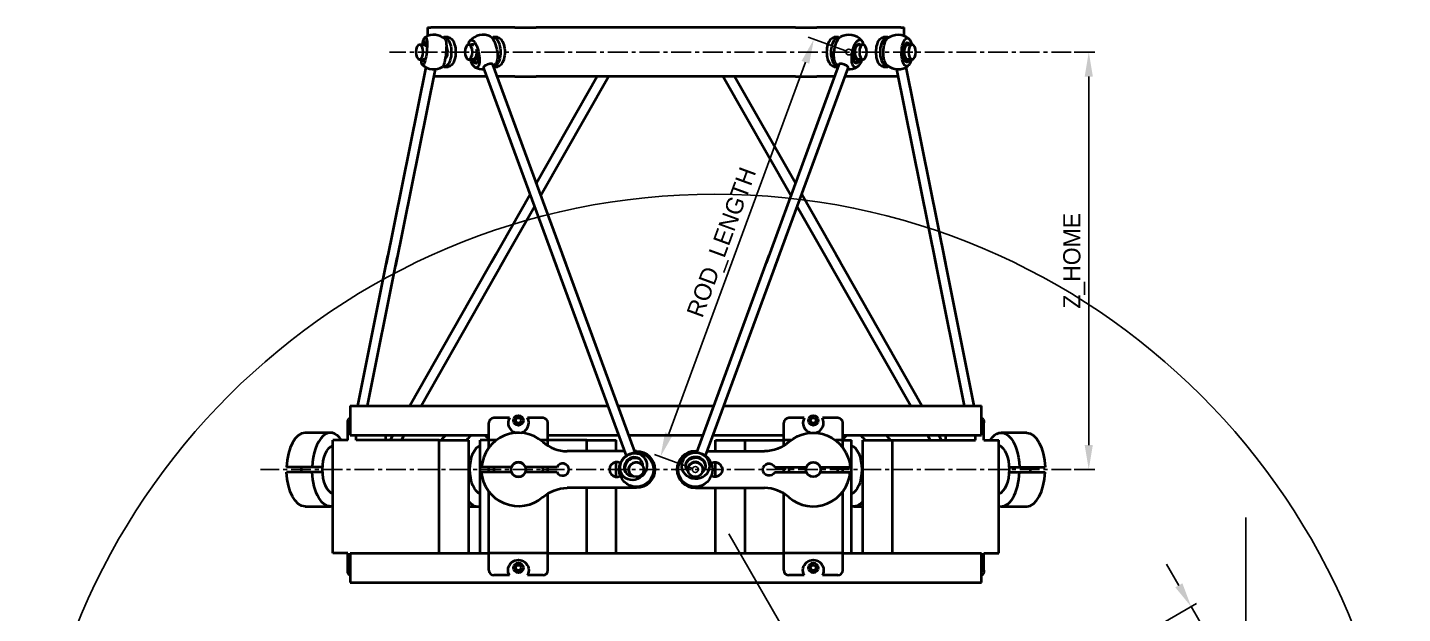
# Model space of a CAD drawing. Header units: millimetres. Extents: x -130 to 196, y -134 to 223.
# Drawn here: x -130 to 150, y 103.4 to 222.7 of the extents above; entities that cross this region are included whole.
import ezdxf

# ---------------------------------------------------------------- set-up
doc = ezdxf.new("R2010")
doc.units = ezdxf.units.MM
doc.header["$LTSCALE"] = 12.7
doc.linetypes.add('CENTER', pattern=[50.8, 31.75, -6.35, 6.35, -6.35])
doc.layers.add('cotes', color=2, linetype='Continuous')
doc.layers.add('Visible', color=7, linetype='Continuous', lineweight=40)
doc.styles.get("Standard").update_dxf_attribs({"font": 'Comfortaa-Regular.ttf'})
doc.dimstyles.new('ISO-25', dxfattribs={"dimtxt": 3.5, "dimasz": 5, "dimexe": 1.25, "dimexo": 0.625, "dimgap": 1, "dimtad": 1, "dimtxsty": 'Standard', "dimcen": 2.5, "dimadec": 0, "dimazin": 0, "dimtfac": 1, "dimtmove": 0, "dimatfit": 3, "dimfxl": 1, "dimarcsym": 0})

# ---------------------------------------------------------------- blocks, each defined once
blk = doc.blocks.new('POINT_COORD')
at = {"layer": 'cotes'}
blk.add_circle((0, 0), 0.2, dxfattribs=at)
blk = doc.blocks.new('*D25')
at = {"layer": 'cotes', "color": 0, "lineweight": -2}
for p, q in [((36.67, 217.96), (28.97, 220.79)), ((0.62, 139.99), (28.42, 215.66)), ((5.42, 132.9), (-2.28, 135.73))]:
    blk.add_line(p, q, dxfattribs=at)
at = {"layer": 'cotes', "color": 0}
for points in [[(29.2, 215.38), (27.64, 215.95), (30.15, 220.36)], [(-0.16, 140.28), (1.4, 139.7), (-1.1, 135.3)]]:
    blk.add_solid(points, dxfattribs=at)
at = {"layer": 'Defpoints', "color": 0}
for p in [(30.15, 220.36), (37.25, 217.75), (6, 132.69)]:
    blk.add_point(p, dxfattribs=at)
at = {"layer": 'cotes', "color": 0, "insert": (11.76, 178.84), "char_height": 3.5, "attachment_point": 5, "rotation": 69.8281}
blk.add_mtext('ROD_LENGTH', dxfattribs=at)
blk = doc.blocks.new('*D26')
at = {"layer": 'cotes', "color": 0, "lineweight": -2}
for p, q in [((83.18, 217.75), (87.37, 217.75)), ((86.12, 212.75), (86.12, 137.69)), ((83.18, 132.69), (87.37, 132.69))]:
    blk.add_line(p, q, dxfattribs=at)
at = {"layer": 'cotes', "color": 0}
for points in [[(86.95, 212.75), (85.29, 212.75), (86.12, 217.75)], [(85.29, 137.69), (86.95, 137.69), (86.12, 132.69)]]:
    blk.add_solid(points, dxfattribs=at)
at = {"layer": 'Defpoints', "color": 0}
for p in [(82.56, 217.75), (82.56, 132.69), (86.12, 132.69)]:
    blk.add_point(p, dxfattribs=at)
at = {"layer": 'cotes', "color": 0, "insert": (83.17, 175.22), "char_height": 3.5, "attachment_point": 5, "rotation": 90}
blk.add_mtext('Z_HOME', dxfattribs=at)
blk = doc.blocks.new('*D37')
at = {"layer": 'cotes', "color": 0, "lineweight": -2}
blk.add_line((98.18, 0), (107.69, 0), dxfattribs=at)
blk.add_arc((81.87, 0), 24.57, 11.6785, 108.3215, dxfattribs=at)
at = {"layer": 'cotes', "color": 0}
for points in [[(73.8, 24.09), (74.49, 22.57), (69.58, 21.28)], [(105.1, 4.89), (106.76, 5.06), (106.44, 0)]]:
    blk.add_solid(points, dxfattribs=at)
at = {"layer": 'Defpoints', "color": 0}
for p in [(12.82, 119.6), (100.69, 15.8), (-87.56, 0), (97.56, 0), (109.99, -48.7)]:
    blk.add_point(p, dxfattribs=at)
at = {"layer": 'cotes', "color": 0, "insert": (95.53, 23.67), "char_height": 3.5, "attachment_point": 5, "rotation": 330}
blk.add_mtext('120%%d', dxfattribs=at)
blk = doc.blocks.new('*D49')
at = {"layer": 'cotes', "color": 0, "lineweight": -2}
for p, q in [((104.46, 109.1), (101.96, 113.43)), ((43.32, 68.03), (108.05, 105.4)), ((106.96, 104.77), (110.58, 98.51)), ((46.93, 61.76), (111.66, 99.13)), ((113.08, 94.18), (120.77, 80.86))]:
    blk.add_line(p, q, dxfattribs=at)
at = {"layer": 'cotes', "color": 0}
for points in [[(103.74, 108.69), (105.19, 109.52), (106.96, 104.77)], [(113.8, 94.6), (112.36, 93.76), (110.58, 98.51)]]:
    blk.add_solid(points, dxfattribs=at)
at = {"layer": 'Defpoints', "color": 0}
for p in [(110.58, 98.51), (42.78, 67.71), (46.39, 61.45)]:
    blk.add_point(p, dxfattribs=at)
at = {"layer": 'cotes', "color": 0, "insert": (120.88, 86.92), "char_height": 3.5, "attachment_point": 5, "rotation": 300}
blk.add_mtext('7,23', dxfattribs=at)

msp = doc.modelspace()

# ---------------------------------------------------------------- linework, layer by layer
at = {"layer": 'cotes', "linetype": 'CENTER', "ltscale": 0.01}
for p, q in [((82.559, 217.746), (-56.253, 217.746)), ((82.559, 132.685), (-82.559, 132.685))]:
    msp.add_line(p, q, dxfattribs=at)
at = {"layer": 'cotes'}
for p, q in [((118.112, 122.934), (118.112, 15.588)), ((12.818, 119.599), (110.17, -49.019))]:
    msp.add_line(p, q, dxfattribs=at)
msp.add_circle((10.007, 48.794), 140, dxfattribs=at)
at = {"layer": 'Visible'}
for p, q in [((-48.543, 222.75), (-48.543, 221.005)), ((-48.543, 222.75), (-47.873, 222.75)), ((-30.747, 222.75), (-47.873, 222.75)), ((-30.747, 222.75), (-26.414, 222.75)), ((26.414, 222.75), (-26.414, 222.75)), ((26.414, 222.75), (30.747, 222.75)), ((47.873, 222.75), (30.747, 222.75)), ((47.873, 222.75), (48.543, 222.75)), ((48.543, 221.005), (48.543, 222.75)), ((-49.297, 219.247), (-50.164, 219.247)), ((-48.96, 219.297), (-49.254, 219.297)), ((-44.314, 220.748), (-45.18, 220.748)), ((-39.29, 219.247), (-40.156, 219.247)), ((-34.307, 220.748), (-35.173, 220.748)), ((35.173, 220.748), (34.307, 220.748)), ((39.247, 219.297), (39.088, 219.297)), ((40.156, 219.247), (39.29, 219.247)), ((45.18, 220.748), (44.314, 220.748)), ((49.254, 219.297), (48.96, 219.297)), ((50.164, 219.247), (49.297, 219.247)), ((-50.164, 216.245), (-49.297, 216.245)), ((-49.254, 216.195), (-49.205, 216.195)), ((-40.156, 216.245), (-39.29, 216.245)), ((-39.247, 216.195), (-38.953, 216.195)), ((38.953, 216.195), (39.247, 216.195)), ((39.29, 216.245), (40.156, 216.245)), ((48.96, 216.195), (49.254, 216.195)), ((49.297, 216.245), (50.164, 216.245)), ((-48.905, 214.654), (-56.981, 174.606)), ((-55.019, 174.21), (-46.943, 214.258)), ((-45.18, 214.744), (-44.314, 214.744)), ((-37.125, 214.494), (-22.271, 174.063)), ((-20.393, 174.753), (-35.246, 215.184)), ((-35.084, 214.744), (-34.307, 214.744)), ((35.246, 215.184), (20.393, 174.753)), ((22.271, 174.063), (37.125, 214.494)), ((34.307, 214.744), (35.084, 214.744)), ((44.314, 214.744), (45.18, 214.744)), ((46.943, 214.258), (55.019, 174.21)), ((56.981, 174.606), (48.905, 214.654)), ((-36.481, 212.743), (-47.249, 212.743)), ((-30.747, 212.743), (-34.349, 212.743)), ((-30.747, 212.743), (-26.414, 212.743)), ((26.414, 212.743), (-26.414, 212.743)), ((-14.006, 212.743), (-26.368, 191.018)), ((-25.464, 188.559), (-11.703, 212.743)), ((11.703, 212.743), (25.464, 188.559)), ((26.368, 191.018), (14.006, 212.743)), ((26.414, 212.743), (30.747, 212.743)), ((34.349, 212.743), (30.747, 212.743)), ((47.249, 212.743), (36.481, 212.743)), ((-27.664, 188.741), (-35.538, 174.903)), ((35.538, 174.903), (27.664, 188.741)), ((-33.799, 173.913), (-26.76, 186.282)), ((26.76, 186.282), (33.799, 173.913)), ((-34.618, 176.519), (-52.158, 145.695)), ((52.158, 145.695), (34.618, 176.519)), ((-56.655, 176.222), (-62.811, 145.695)), ((-60.77, 145.695), (-54.693, 175.826)), ((-49.856, 145.695), (-32.879, 175.529)), ((-22.865, 175.679), (-8.101, 135.491)), ((-6.222, 136.181), (-20.986, 176.369)), ((20.986, 176.369), (6.222, 136.181)), ((8.101, 135.491), (22.865, 175.679)), ((32.879, 175.529), (49.856, 145.695)), ((54.693, 175.826), (60.77, 145.695)), ((62.811, 145.695), (56.655, 176.222)), ((-64.273, 145.695), (-64.273, 139.69)), ((-64.273, 145.695), (-63.602, 145.695)), ((-63.602, 145.695), (-41.473, 145.695)), ((-41.473, 145.695), (-37.14, 145.695)), ((-37.14, 145.695), (-11.85, 145.695)), ((-9.717, 145.695), (9.717, 145.695)), ((11.85, 145.695), (37.14, 145.695)), ((37.14, 145.695), (41.473, 145.695)), ((41.473, 145.695), (63.602, 145.695)), ((63.602, 145.695), (64.273, 145.695)), ((64.273, 139.69), (64.273, 145.695)), ((-64.278, 143.193), (-64.273, 143.193)), ((-31.869, 143.193), (-35.025, 143.193)), ((-25.018, 143.193), (-28.174, 143.193)), ((28.174, 143.193), (25.018, 143.193)), ((35.025, 143.193), (31.869, 143.193)), ((64.273, 143.193), (64.278, 143.193)), ((-68.276, 140.191), (-73.476, 140.191)), ((-64.778, 138.69), (-64.778, 142.192)), ((-36.026, 138.69), (-36.026, 142.192)), ((-24.017, 138.69), (-24.017, 142.192)), ((24.017, 138.69), (24.017, 142.192)), ((36.026, 138.69), (36.026, 142.192)), ((64.778, 138.69), (64.778, 142.192)), ((73.476, 140.191), (68.276, 140.191)), ((-64.778, 138.69), (-67.812, 138.69)), ((-67.812, 115.673), (-67.812, 138.69)), ((-64.273, 139.69), (-63.602, 139.69)), ((-63.602, 139.69), (-41.473, 139.69)), ((-63.045, 138.69), (-63.045, 139.69)), ((-46.146, 138.69), (-63.045, 138.69)), ((-57.041, 138.69), (-57.041, 139.69)), ((-55.575, 139.69), (-56.144, 138.69)), ((-53.842, 138.69), (-53.272, 139.69)), ((-46.146, 138.69), (-40.141, 138.69)), ((-46.146, 115.673), (-46.146, 138.69)), ((-41.473, 139.69), (-37.14, 139.69)), ((-40.141, 115.673), (-40.141, 138.69)), ((-37.79, 115.673), (-37.79, 138.69)), ((-36.026, 138.69), (-37.79, 138.69)), ((-37.14, 139.69), (-36.026, 139.69)), ((-36.026, 137.189), (-36.026, 138.69)), ((-34.525, 138.69), (-36.026, 138.69)), ((-24.017, 138.69), (-25.518, 138.69)), ((-24.017, 139.69), (-9.644, 139.69)), ((-24.017, 137.546), (-24.017, 138.69)), ((-16.124, 138.69), (-24.017, 138.69)), ((-16.124, 138.69), (-10.12, 138.69)), ((-16.124, 136.438), (-16.124, 138.69)), ((-10.12, 136.438), (-10.12, 138.69)), ((-7.512, 139.69), (7.512, 139.69)), ((9.644, 139.69), (24.017, 139.69)), ((10.12, 138.69), (16.124, 138.69)), ((10.12, 136.438), (10.12, 138.69)), ((16.124, 138.69), (24.017, 138.69)), ((16.124, 136.438), (16.124, 138.69)), ((24.017, 137.546), (24.017, 138.69)), ((25.518, 138.69), (24.017, 138.69)), ((36.026, 138.69), (34.525, 138.69)), ((36.026, 139.69), (37.14, 139.69)), ((36.026, 137.189), (36.026, 138.69)), ((36.026, 138.69), (37.79, 138.69)), ((37.14, 139.69), (41.473, 139.69)), ((37.79, 115.673), (37.79, 138.69)), ((40.141, 138.69), (46.146, 138.69)), ((40.141, 115.673), (40.141, 138.69)), ((41.473, 139.69), (63.602, 139.69)), ((46.146, 115.673), (46.146, 138.69)), ((46.146, 138.69), (63.045, 138.69)), ((53.272, 139.69), (53.842, 138.69)), ((56.144, 138.69), (55.575, 139.69)), ((57.041, 138.69), (57.041, 139.69)), ((63.045, 138.69), (63.045, 139.69)), ((63.602, 139.69), (64.273, 139.69)), ((64.778, 138.69), (67.812, 138.69)), ((67.812, 115.673), (67.812, 138.69)), ((-8.449, 136.438), (-20.093, 136.438)), ((-6.004, 136.438), (-6.317, 136.438)), ((6.004, 136.438), (6.317, 136.438)), ((8.449, 136.438), (20.093, 136.438)), ((-72.021, 133.186), (-77.22, 133.186)), ((-72.021, 132.185), (-77.22, 132.185)), ((-69.899, 133.186), (-72.021, 133.186)), ((-69.899, 132.185), (-72.021, 132.185)), ((-40.141, 133.186), (-39.877, 133.186)), ((-40.141, 132.185), (-39.877, 132.185)), ((-31.437, 133.186), (-37.51, 133.186)), ((-31.437, 132.185), (-37.51, 132.185)), ((-36.026, 132.185), (-36.026, 133.186)), ((-22.162, 133.186), (-28.606, 133.186)), ((-22.162, 132.185), (-28.606, 132.185)), ((-24.017, 132.185), (-24.017, 133.186)), ((-10.12, 131.188), (-10.12, 134.182)), ((10.12, 131.188), (10.12, 134.182)), ((22.162, 133.186), (28.606, 133.186)), ((22.162, 132.185), (28.606, 132.185)), ((24.017, 132.185), (24.017, 133.186)), ((31.437, 133.186), (37.51, 133.186)), ((31.437, 132.185), (37.51, 132.185)), ((36.026, 132.185), (36.026, 133.186)), ((40.141, 133.186), (39.877, 133.186)), ((40.141, 132.185), (39.877, 132.185)), ((69.899, 133.186), (72.021, 133.186)), ((69.899, 132.185), (72.021, 132.185)), ((72.021, 133.186), (77.22, 133.186)), ((72.021, 132.185), (77.22, 132.185)), ((-6.004, 128.933), (-20.093, 128.933)), ((-16.124, 115.673), (-16.124, 128.933)), ((-10.12, 115.673), (-10.12, 128.933)), ((6.004, 128.933), (20.093, 128.933)), ((10.12, 115.673), (10.12, 128.933)), ((16.124, 115.673), (16.124, 128.933)), ((-36.026, 115.673), (-36.026, 128.182)), ((-24.017, 115.673), (-24.017, 127.825)), ((24.017, 115.673), (24.017, 127.825)), ((36.026, 115.673), (36.026, 128.182)), ((-73.476, 125.18), (-68.276, 125.18)), ((-40.141, 125.18), (-38.255, 125.18)), ((38.255, 125.18), (40.141, 125.18)), ((68.276, 125.18), (73.476, 125.18)), ((-64.778, 115.673), (-67.812, 115.673)), ((-64.778, 112.171), (-64.778, 115.673)), ((-64.273, 115.673), (-64.273, 109.669)), ((-64.273, 115.673), (-63.602, 115.673)), ((-63.602, 115.673), (-41.473, 115.673)), ((-41.473, 115.673), (-37.14, 115.673)), ((-37.14, 115.673), (-36.026, 115.673)), ((-36.026, 112.171), (-36.026, 115.673)), ((-24.017, 115.673), (-36.026, 115.673)), ((-24.017, 115.673), (24.017, 115.673)), ((-24.017, 112.171), (-24.017, 115.673)), ((24.017, 112.171), (24.017, 115.673)), ((36.026, 115.673), (24.017, 115.673)), ((36.026, 115.673), (37.14, 115.673)), ((36.026, 112.171), (36.026, 115.673)), ((37.14, 115.673), (41.473, 115.673)), ((41.473, 115.673), (63.602, 115.673)), ((63.602, 115.673), (64.273, 115.673)), ((64.273, 109.669), (64.273, 115.673)), ((64.778, 112.171), (64.778, 115.673)), ((64.778, 115.673), (67.812, 115.673)), ((-64.273, 111.17), (-64.278, 111.17)), ((-64.273, 109.669), (-63.602, 109.669)), ((-63.602, 109.669), (-41.473, 109.669)), ((-41.473, 109.669), (-37.14, 109.669)), ((-37.14, 109.669), (37.14, 109.669)), ((-31.869, 111.17), (-35.025, 111.17)), ((-25.018, 111.17), (-28.174, 111.17)), ((28.174, 111.17), (25.018, 111.17)), ((35.025, 111.17), (31.869, 111.17)), ((37.14, 109.669), (41.473, 109.669)), ((41.473, 109.669), (63.602, 109.669)), ((63.602, 109.669), (64.273, 109.669)), ((64.278, 111.17), (64.273, 111.17))]:
    msp.add_line(p, q, dxfattribs=at)
for centre, radius in [((-30.022, 142.693), 1.001), ((-30.022, 142.693), 0.55), ((30.022, 142.693), 1.001), ((30.022, 142.693), 0.55), ((-6.004, 132.685), 3.503), ((6.004, 132.685), 3.503), ((-30.022, 132.685), 1.501), ((-6.004, 132.685), 1.501), ((6.004, 132.685), 1.501), ((30.022, 132.685), 1.501), ((-30.022, 112.671), 1.001), ((-30.022, 112.671), 0.55), ((30.022, 112.671), 1.001), ((30.022, 112.671), 0.55)]:
    msp.add_circle(centre, radius, dxfattribs=at)
for centre, radius, start, end in [((-47.26, 217.746), 3.503, 48.78176, 119.89644), ((-37.253, 217.746), 3.503, 63.65192, 138.79651), ((37.253, 217.746), 3.503, 41.66935, 118.4241), ((47.26, 217.746), 3.503, 88.69424, 126.91524), ((47.26, 217.746), 3.503, 50.47324, 88.69424), ((-47.26, 217.746), 2.502, 129.9211, 141.68387), ((37.253, 217.746), 2.502, 38.31613, 39.36322), ((47.26, 217.746), 2.502, 38.31613, 48.18044), ((-37.253, 217.746), 2.502, 218.31613, 240.18149), ((37.253, 217.746), 2.502, 300.73023, 321.68387), ((47.26, 217.746), 2.502, 309.20804, 321.68387), ((-47.26, 217.746), 3.503, 228.78176, 264.3391), ((-47.26, 217.746), 3.503, 264.3391, 299.89644), ((-37.253, 217.746), 3.503, 243.65192, 273.57031), ((-37.253, 217.746), 3.503, 306.77341, 318.79651), ((37.253, 217.746), 3.503, 221.66935, 233.22659), ((37.253, 217.746), 3.503, 266.42969, 298.4241), ((47.26, 217.746), 3.503, 230.47324, 306.91524), ((-35.025, 142.192), 1.001, 90, 180), ((-30.022, 142.192), 2.102, 151.56311, 254.29257), ((-30.022, 142.192), 2.102, 285.70743, 28.43689), ((-25.018, 142.192), 1.001, 0, 90), ((25.018, 142.192), 1.001, 90, 180), ((30.022, 142.192), 2.102, 151.56311, 254.29257), ((30.022, 142.192), 2.102, 285.70743, 28.43689), ((35.025, 142.192), 1.001, 0, 90), ((-30.022, 132.685), 7.505, 48.59038, 176.17745), ((-20.093, 143.943), 7.505, 228.59038, 270), ((6.004, 132.685), 3.753, 90, 270), ((-30.022, 132.685), 5.004, 174.26083, 185.73917), ((-30.022, 132.685), 1.501, 19.47122, 160.52878), ((-30.022, 132.685), 1.501, 199.47122, 340.52878), ((-30.022, 132.685), 5.004, 354.26083, 5.73917), ((-21.015, 132.685), 1.251, 203.57818, 156.42182), ((-10.007, 132.685), 1.501, 60, 300), ((6.004, 132.685), 1.551, 339.76862, 191.73884), ((30.022, 132.685), 5.004, 174.26083, 185.73917), ((30.022, 132.685), 7.505, 228.59038, 356.17745), ((30.022, 132.685), 5.004, 354.26083, 5.73917), ((20.093, 121.427), 7.505, 48.59038, 90), ((-35.025, 112.171), 1.001, 180, 270), ((-25.018, 112.171), 1.001, 270, 0), ((25.018, 112.171), 1.001, 180, 270), ((35.025, 112.171), 1.001, 270, 0)]:
    msp.add_arc(centre, radius, start, end, dxfattribs=at)
at = {"layer": 'Visible', "extrusion": (0, 3.25212e-16, -1)}
for centre, radius, start, end in [((-30.022, 132.685), 7.505, 48.59038, 176.17745), ((-20.093, 143.943), 7.505, 228.59038, 270), ((6.004, 132.685), 3.753, 90, 270), ((30.022, 132.685), 7.505, 228.59038, 356.17745), ((-10.007, 132.685), 1.501, 60, 300), ((-21.015, 132.685), 1.251, 203.57818, 156.42182), ((-30.022, 132.685), 1.501, 19.47122, 160.52878), ((-30.022, 132.685), 1.501, 199.47122, 340.52878), ((20.093, 121.427), 7.505, 48.59038, 90)]:
    msp.add_arc(centre, radius, start, end, dxfattribs=at)
at = {"layer": 'Visible', "extrusion": (-1.98254e-16, 3.25212e-16, -1)}
msp.add_arc((6.004, 132.685), 1.551, 302.0262, 149.04266, dxfattribs=at)
at = {"layer": 'Visible', "extrusion": (0, -2.27888e-16, -1)}
for centre in [(30.022, 112.171), (-30.022, 112.171)]:
    msp.add_arc(centre, 2.102, 331.56311, 208.43689, dxfattribs=at)
at = {"layer": 'Visible', "extrusion": (0, 0, -1)}
for centre, major_axis, ratio in [((-50.164, 217.746), (0, 1.501), 0.5), ((-40.156, 217.746), (0, 1.501), 0.5), ((40.156, 217.746), (0, -1.501), 0.5), ((50.164, 217.746), (0, -1.501), 0.5), ((6.063, 133.48), (2.866, -0.213), 0.9172185)]:
    msp.add_ellipse(centre, major_axis=major_axis, ratio=ratio, dxfattribs=at)
for centre, major_axis, ratio, start_param, end_param in [((-49.218, 217.94), (0.284, 2.86), 0.185465, 5.1685044, 10.3430139), ((-49.254, 217.746), (0, 1.551), 0.5, 6.0284973, 6.9073531), ((-49.218, 217.94), (0.197, 1.992), 0.185465, 5.432561, 7.3952518), ((-49.297, 217.746), (0, 1.501), 0.5, 0, 0.7260552), ((-48.96, 217.746), (0, 1.551), 0.5, 0, 0.1917609), ((-45.303, 217.552), (0.284, 2.86), 0.185465, 0.1318026, 3.00979), ((-45.18, 217.746), (0, 3.002), 0.5, 6.1347242, 9.5925955), ((-45.267, 217.746), (0, 1.551), 0.5, 0.8165969, 2.6961085), ((-44.314, 217.746), (0, 3.002), 0.5, 0, 3.1415927), ((-39.093, 217.381), (-0.559, 2.819), 0.3489702, 5.5023464, 10.6510571), ((-39.093, 217.381), (-0.39, 1.963), 0.3489702, 6.0294381, 6.7553476), ((-39.247, 217.746), (0, 1.551), 0.5, 6.0284973, 6.2618946), ((-39.29, 217.746), (0, 1.501), 0.5, 0, 0.1644947), ((-35.413, 218.111), (-0.559, 2.819), 0.3489702, 0.2622894, 2.8793032), ((-35.173, 217.746), (0, 3.002), 0.5, 6.0977114, 9.3666546), ((-34.307, 217.746), (0, 3.002), 0.5, 0, 3.1415927), ((34.307, 217.746), (0, -3.002), 0.5, 0, 3.1415927), ((35.173, 217.746), (0, -3.002), 0.5, 0.0581234, 3.3044786), ((35.439, 218.065), (-0.497, -2.831), 0.3909437, 0.300247, 2.8413457), ((39.068, 217.428), (-0.497, -2.831), 0.3909437, 5.0737751, 10.2328724), ((39.068, 217.428), (-0.346, -1.971), 0.3909437, 5.2855606, 9.7569077), ((39.247, 217.746), (0, -1.551), 0.5, 6.0284973, 8.4102473), ((39.29, 217.746), (0, -1.501), 0.5, 0, 3.1415927), ((39.247, 217.746), (0, -1.551), 0.5, 2.8005965, 3.3962807), ((38.614, 217.508), (-0.346, -1.971), 0.3909437, 3.4403079, 3.4658032), ((44.314, 217.746), (0, -3.002), 0.5, 0, 3.1415927), ((45.18, 217.746), (0, -3.002), 0.5, 6.1347242, 9.5732391), ((45.412, 217.788), (-0.066, -2.874), 0.3833553, 0.2931976, 2.8483951), ((49.108, 217.704), (-0.066, -2.874), 0.3833553, 5.2361528, 10.4199512), ((49.108, 217.704), (-0.046, -2.001), 0.3833553, 5.5206785, 10.1060845), ((49.254, 217.746), (0, -1.551), 0.5, 6.0284973, 9.679466), ((49.297, 217.746), (0, -1.501), 0.5, 0, 3.1415927), ((48.96, 217.746), (0, -1.551), 0.5, 2.642028, 3.1415927), ((-49.218, 217.94), (0.197, 1.992), 0.185465, 2.5517153, 3.676242), ((-49.254, 217.746), (0, 1.551), 0.5, 3.0764818, 3.3962807), ((-49.297, 217.746), (0, 1.501), 0.5, 2.9797849, 3.1415927), ((-39.093, 217.381), (-0.39, 1.963), 0.3489702, 1.1195281, 4.1825936), ((-39.247, 217.746), (0, 1.551), 0.5, 1.5364187, 3.3962807), ((-39.29, 217.746), (0, 1.501), 0.5, 1.3183557, 3.1415927), ((-38.953, 217.746), (0, 1.551), 0.5, 2.1806623, 3.1415927), ((38.953, 217.746), (0, -1.551), 0.5, 0, 1.1653476), ((48.96, 217.746), (0, -1.551), 0.5, 0, 0.7119059), ((38.614, 217.508), (-0.346, -1.971), 0.3909437, 5.9589748, 5.9844701), ((-64.278, 142.192), (0, -1.001), 0.5, 1.5707963, 3.1415927), ((64.278, 142.192), (0, 1.001), 0.5, 0, 1.5707963), ((68.276, 132.685), (0, 7.505), 0.5, 5.6396842, 7.7872655), ((73.476, 132.685), (0, 7.505), 0.5, 0, 1.5040802), ((-67.41, 132.685), (0, -5.004), 0.5, 0.1614703, 2.9801224), ((-43.455, 132.685), (0, -7.505), 0.5, 2.4980915, 2.7743846), ((-38.255, 132.685), (0, -7.505), 0.5, 2.4980915, 2.7743846), ((-37.388, 132.685), (0, -5.004), 0.5, 0.1614703, 2.9801224), ((-38.255, 132.685), (0, -7.505), 0.5, 3.5088007, 3.7775289), ((37.388, 132.685), (0, 5.004), 0.5, 0.1614703, 2.9801224), ((67.41, 132.685), (0, 5.004), 0.5, 0.1614703, 2.9801224), ((6.063, 133.48), (1.996, -0.148), 0.9172185, 2.356056, 7.068722), ((6.049, 133.282), (1.996, -0.148), 0.9172185, 3.1959118, 6.2288661), ((-73.476, 132.685), (0, -7.505), 0.5, 0, 1.5040802), ((-73.476, 132.685), (0, -1.501), 0.5, 1.2309594, 1.9106332), ((-68.276, 132.685), (0, -7.505), 0.5, 6.1591067, 7.7872655), ((73.476, 132.685), (0, 1.501), 0.5, 1.2309594, 1.9106332), ((38.255, 132.685), (0, 7.505), 0.5, 2.6148307, 3.2656712), ((-64.278, 112.171), (0, -1.001), 0.5, 0, 1.5707963), ((64.278, 112.171), (0, 1.001), 0.5, 1.5707963, 3.1415927)]:
    msp.add_ellipse(centre, major_axis=major_axis, ratio=ratio, start_param=start_param, end_param=end_param, dxfattribs=at)
at = {"layer": 'Visible'}
for centre, major_axis, ratio, start_param, end_param in [((-36.185, 214.839), (0.939, 0.345), 0.3854035, 0, 3.1415927), ((36.185, 214.839), (0.939, -0.345), 0.3854035, 0, 3.1415927), ((-73.476, 132.685), (0, 7.505), 0.5, 0, 1.5040802), ((-68.276, 132.685), (0, 7.505), 0.5, 5.6396842, 7.7872655), ((38.255, 132.685), (0, -7.505), 0.5, 3.5088007, 3.7775289), ((38.255, 132.685), (0, -7.505), 0.5, 2.4980915, 2.7743846), ((43.455, 132.685), (0, -7.505), 0.5, 2.4980915, 2.7743846), ((-6.442, 133.132), (-1.428, -1.402), 0.9090943, 3.198905, 6.225873), ((-6.588, 133.28), (-1.428, -1.402), 0.9090943, 2.3720596, 7.0527184), ((68.276, 132.685), (0, -7.505), 0.5, 6.1591067, 7.7872655), ((73.476, 132.685), (0, -7.505), 0.5, 0, 1.5040802), ((-38.255, 132.685), (0, 7.505), 0.5, 2.6148307, 3.2656712)]:
    msp.add_ellipse(centre, major_axis=major_axis, ratio=ratio, start_param=start_param, end_param=end_param, dxfattribs=at)
msp.add_ellipse((-6.588, 133.28), major_axis=(-2.051, -2.013), ratio=0.9090943, dxfattribs=at)

# ---------------------------------------------------------------- block references
at = {"layer": 'cotes', "xscale": 3.002152319999999, "yscale": 3.002152319999999, "zscale": 3.002152319999999}
for p in [(37.253, 217.746), (6.004, 132.685)]:
    msp.add_blockref('POINT_COORD', p, dxfattribs=at)

# ---------------------------------------------------------------- dimensions: what is measured, and where the dimension line sits
at = {"layer": 'cotes'}
for p1, p2, distance, text, picture, middle in [((6.004, 132.685), (37.253, 217.746), 7.571, 'ROD_LENGTH', '*D25', (11.756, 178.843)), ((82.559, 217.746), (82.559, 132.685), 3.562, 'Z_HOME', '*D26', (83.174, 175.216))]:
    dim = msp.add_aligned_dim(p1=p1, p2=p2, distance=distance, text=text, dimstyle='ISO-25', dxfattribs=at)
    dim.commit()
    dim.dimension.update_dxf_attribs({"geometry": picture, "text_midpoint": middle})
dim = msp.add_angular_dim_2l(base=(100.693, 15.795), line1=((97.559, 0), (-87.559, 0)), line2=((12.818, 119.599), (109.985, -48.699)), dimstyle='ISO-25', dxfattribs=at)
dim.commit()
dim.dimension.update_dxf_attribs({"geometry": '*D37', "text_midpoint": (95.533, 23.666)})
dim = msp.add_aligned_dim(p1=(42.775, 67.713), p2=(46.391, 61.45), distance=74.119, dimstyle='ISO-25', dxfattribs=at)
dim.commit()
dim.dimension.update_dxf_attribs({"geometry": '*D49', "text_midpoint": (120.879, 86.918)})

doc.saveas('drawing.dxf')
